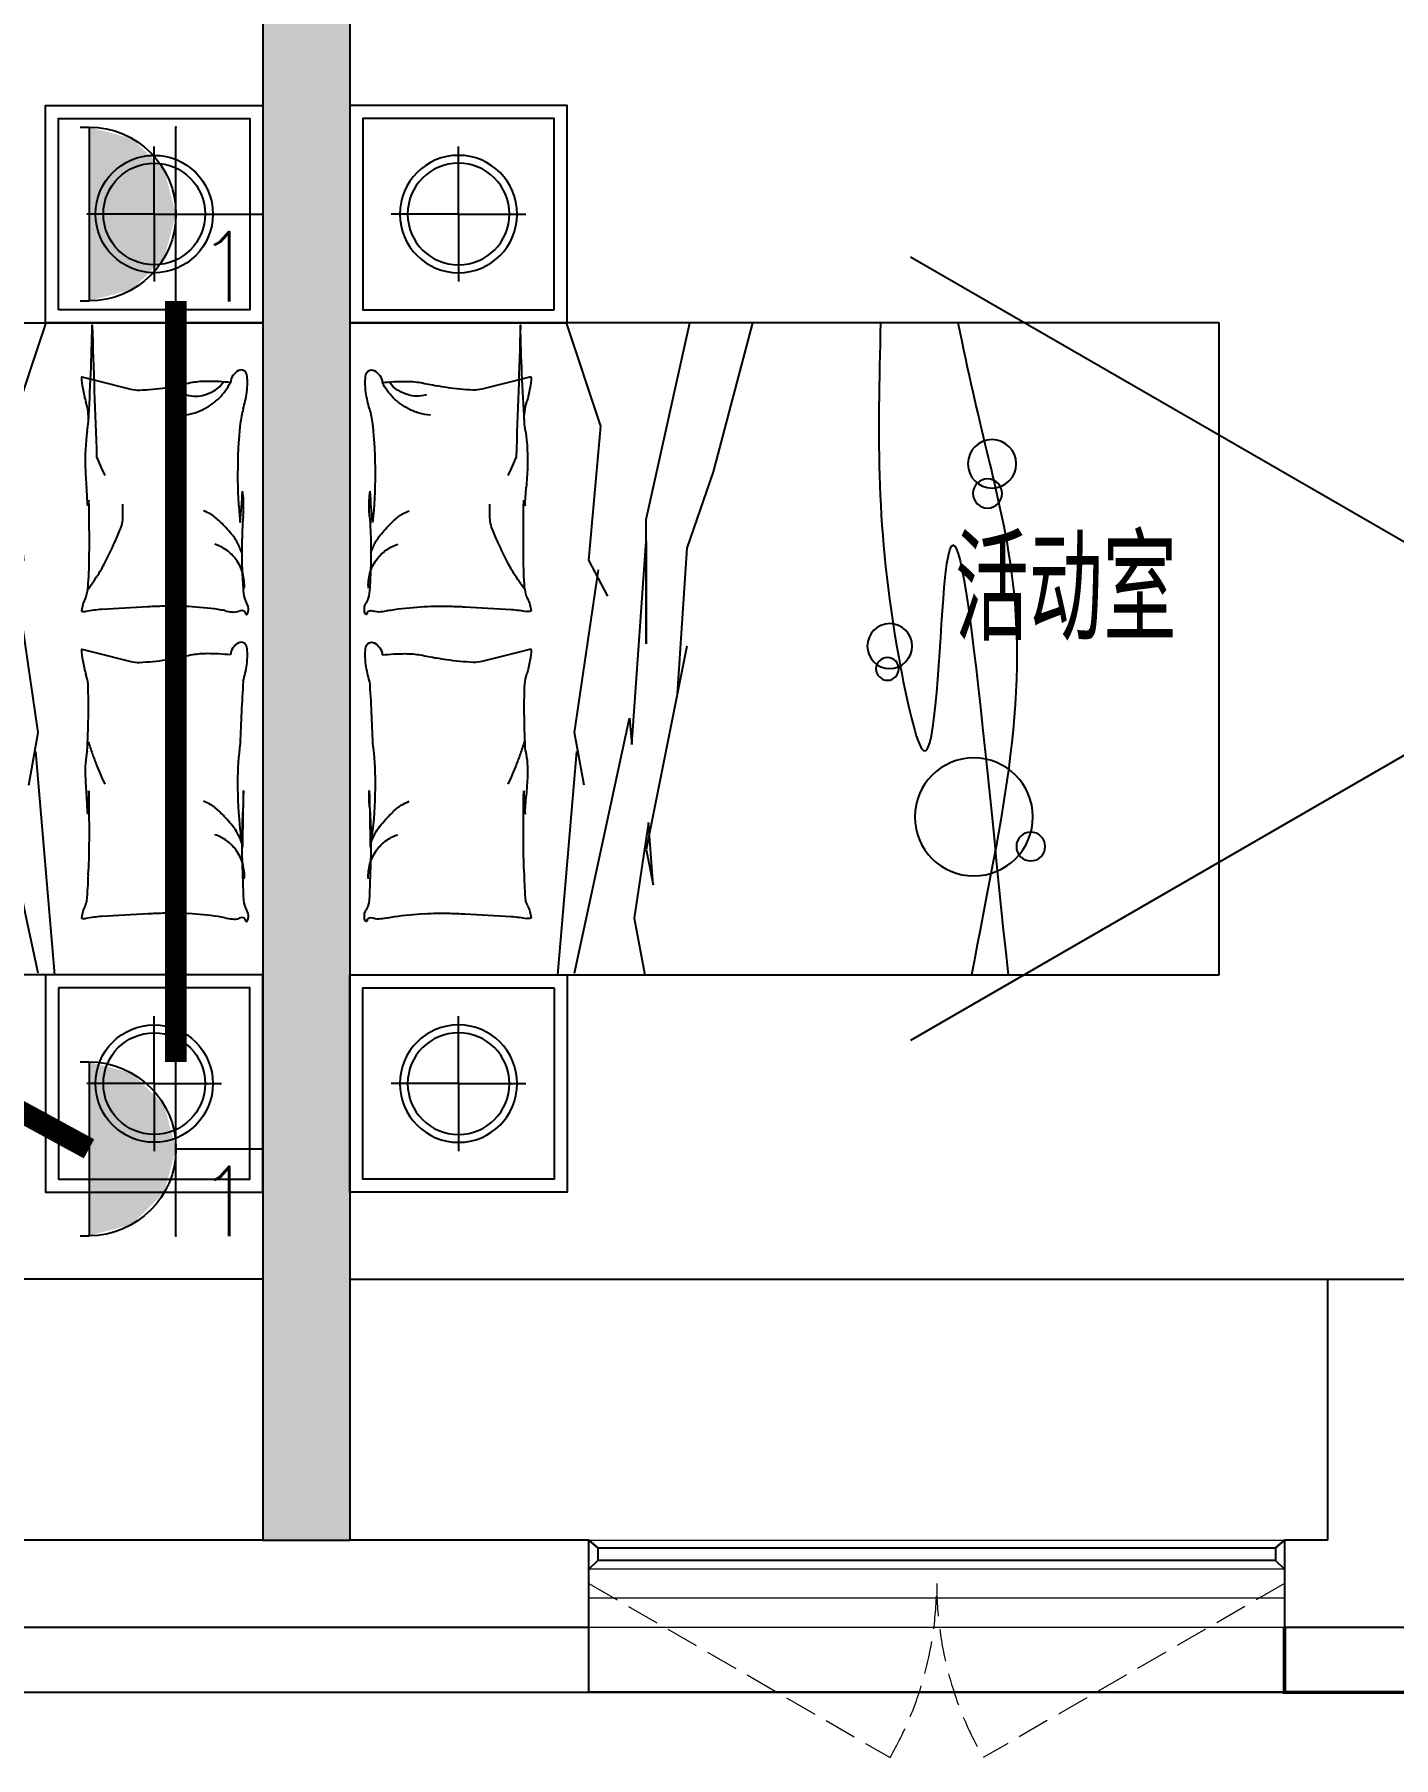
# Model space of a CAD drawing. Extents: x 3753737 to 4713801, y -857380 to 24339.
# Drawn here: x 4649323 to 4652450, y -738146 to -734183 of the extents above; entities that cross this region are included whole.
import ezdxf
from ezdxf.enums import TextEntityAlignment as Align

# ---------------------------------------------------------------- set-up
doc = ezdxf.new("R2010")
doc.units = 0
doc.header["$LTSCALE"] = 1000
doc.header["$MEASUREMENT"] = 0
doc.linetypes.add('DASH', pattern=[0.35, 0.25, -0.1])
doc.layers.get('0').update_dxf_attribs({"linetype": 'CONTINUOUS'})
for name, color, linetype in [('!!电气', 1, 'CONTINUOUS'), ('3-栏杆1', 252, 'CONTINUOUS'), ('3.5方案汇报，与郭总、侯月琴确定户型_t8$0$2020.03.04 -1安徽标准化洋房户型(UA）_t8_t8$0$A-家具-FURN', 251, 'CONTINUOUS'), ('3.5方案汇报，与郭总、侯月琴确定户型_t8$0$2020.03.04 -1安徽标准化洋房户型(UA）_t8_t8$0$fur', 252, 'CONTINUOUS'), ('3.5方案汇报，与郭总、侯月琴确定户型_t8$0$2020.03.04 -1安徽标准化洋房户型(UA）_t8_t8$0$FURN', 252, 'CONTINUOUS'), ('3.5方案汇报，与郭总、侯月琴确定户型_t8$0$2020.03.04 -1安徽标准化洋房户型(UA）_t8_t8$0$看线', 154, 'CONTINUOUS'), ('EQUIP-插座', 3, 'CONTINUOUS'), ('WALL', 252, 'CONTINUOUS'), ('WIRE-照明', 2, 'CONTINUOUS'), ('保温', 6, 'CONTINUOUS'), ('看线', 185, 'CONTINUOUS')]:
    doc.layers.add(name, color=color, linetype=linetype)
doc.layers.add('PUB_TEXT', color=7, linetype='CONTINUOUS', lineweight=20)
doc.layers.add('WINDOW', color=146, linetype='CONTINUOUS', lineweight=20)
doc.styles.add('_TEL_DIM', font='SIMPLEX', dxfattribs={"width": 0.8, "height": 3.5, "bigfont": 'HZTXT'})
doc.styles.get("Standard").update_dxf_attribs({"font": 'gbenor.shx', "bigfont": 'gbcbig.shx'})

# ---------------------------------------------------------------- blocks, each defined once
blk = doc.blocks.new('GDFGDGRD')
at = {"layer": '保温', "linetype": 'Continuous', "ltscale": 10}
h = blk.add_hatch(dxfattribs=at)
h.set_pattern_fill('HEX', color=251, scale=10, angle=90, style=0)
h.set_pattern_definition([(90, (-70765.891, -152124.736), (-16.49778, 1e-15), [9.525, -19.05]), (210, (-70765.891, -152124.736), (8.24889, -14.2874966), [9.525, -19.05]), (150, (-70765.891, -152115.211), (-8.24889, -14.2874966), [9.525, -19.05])])
h.paths.add_polyline_path([(433016.7, 363923.7), (433216.7, 363923.7), (433216.7, 368523.7), (433016.7, 368523.7)])
at = {"layer": '保温', "color": 251, "linetype": 'ByBlock', "ltscale": 10}
blk.add_line((433016.6, 363923.7), (433216.6, 363923.7), dxfattribs=at)
blk = doc.blocks.new('ASDFSD')
at = {"layer": '3-栏杆1', "color": 5}
for p, q in [((681762.6, 334937.5), (681742.3, 334955.3)), ((681742.3, 334955.3), (681762.6, 334937.5)), ((683322.1, 334937.5), (683342.3, 334955.3)), ((683342.3, 334955.3), (683322.1, 334937.5)), ((683322.1, 334937.5), (681762.6, 334937.5)), ((681762.6, 334937.5), (681762.6, 334908.3)), ((683322.1, 334937.5), (683322.1, 334908.3)), ((681742.3, 334888.4), (681762.6, 334908.3)), ((681762.6, 334908.2), (683322.1, 334908.2)), ((683322.1, 334908.3), (683342.3, 334888.4)), ((683342.3, 334888.4), (683322.1, 334908.3))]:
    blk.add_line(p, q, dxfattribs=at)
blk = doc.blocks.new('3.5方案汇报，与郭总、侯月琴确定户型_t8$0$2020.03.04 -1安徽标准化洋房户型(UA）_t8_t8$0$A-F-Bed1500-4')
at = {"color": 252}
for p, q in [((-750, 0), (750, 0)), ((-750, -2000), (-750, 0)), ((750, 0), (750, -2000)), ((-617.8, -386.2), (-597.1, -303.6)), ((8.5, -386.2), (29.2, -303.6)), ((-625.3, -416.2), (-617.8, -386.2)), ((1, -416.2), (8.5, -386.2)), ((-511.9, -577.2), (-750, -498.5)), ((750, -478.8), (236.2, -522.2)), ((-203.9, -549.7), (-511.9, -577.2)), ((-121.4, -593.7), (-203.9, -549.7)), ((192.2, -516.7), (-181.9, -571.7)), ((746.3, -516.7), (159.2, -643.1)), ((313.2, -538.7), (192.2, -516.7)), ((219.7, -648.6), (-247.9, -681.6)), ((159.2, -643.1), (219.7, -648.6)), ((399.8, -687.1), (619.8, -654.1)), ((619.8, -654.1), (750, -678.8)), ((-297.4, -681.6), (-750, -781.9)), ((-11.3, -681.6), (-297.4, -681.6)), ((-247.9, -681.6), (-11.3, -681.6)), ((-5.8, -775.1), (461.8, -681.6)), ((542.8, -698.1), (399.8, -687.1)), ((461.8, -681.6), (542.8, -698.1)), ((-407.4, -835.5), (-231.4, -775.1)), ((-231.4, -775.1), (103.3, -753.3)), ((-750, -926.6), (-407.4, -835.5)), ((750, -2000), (-750, -2000))]:
    blk.add_line(p, q, dxfattribs=at)
for points in [[(-221.2, -48.4, 0.027842), (-245, -59.1, 0.048685), (-257.6, -67.1, 0.023666), (-285.5, -91.5, 0.031223), (-304.5, -112.2, 0.046801), (-309.6, -119.9, 0.023191), (-317.6, -136.6)], [(-139.2, -42.8, 0.088153), (-173.8, -46.3, 0.088153), (-205, -61.5, 0.077547), (-226.6, -83.1, 0.077547), (-240.7, -110.3)], [(-135.5, -403.1, 0.016108), (-174.4, -376.8, 0.024599), (-201.2, -361.8, 0.009477), (-250.3, -338.5, 0.015937), (-280.1, -326.1, 0.072521), (-296.4, -322.5, 0.033339), (-332.7, -322.4)], [(-521.7, -401.5, 0.009729), (-744.4, -392.5, 0.002723), (-441.6, -382.4, 0.007971), (-419.8, -373.4, 0.007971), (-398.4, -363.6)], [(213.5, -401.5, 0.009729), (240.8, -392.5, 0.009729), (267.7, -382.4, 0.007971), (289.4, -373.4, 0.007971), (310.9, -363.6)]]:
    blk.add_lwpolyline(points, format="xyb", dxfattribs=at)
for centre, radius in [((-6.3, -1241.9), 51.6), ((46.1, -1236.6), 26.2), ((386.6, -1435.5), 135.8), ((-425.4, -1477.4), 55.7), ((-357.3, -1467), 33.5), ((454.7, -1566.4), 33.1)]:
    blk.add_circle(centre, radius, dxfattribs=at)
for centre, radius, start, end in [((-628.3, -50), 13.1, 101.2724, 206.5805), ((-613.2, -125.8), 90.4, 90, 101.2724), ((-613.2, -196.5), 161.1, 81.5628, 90), ((-634.3, -338.6), 304.8, 74.256, 81.5628), ((-132.9, 9.1), 53.9, 275.2592, 300.6513), ((-90.7, -62.2), 28.9, 85.6975, 120.6513), ((-90.4, -58.4), 25.1, 68.2117, 85.6975), ((-81.3, -37.9), 2.32, 258.1069, 19.564), ((-82.4, -38.3), 3.42, 19.564, 68.2117), ((-2.1, -50), 13.1, 101.2724, 206.5805), ((13, -125.8), 90.4, 90, 101.2724), ((13, -196.5), 161.1, 81.5628, 90), ((-8, -338.6), 304.8, 74.256, 81.5628), ((573.2, 9.1), 53.9, 275.2592, 300.6513), ((615.4, -62.2), 28.9, 85.6975, 120.6513), ((615.7, -58.4), 25.1, 68.2117, 85.6975), ((624.8, -37.9), 2.32, 258.1069, 19.564), ((623.8, -38.3), 3.42, 19.564, 68.2117), ((-609.5, -40.6), 34.2, 206.5805, 265.5998), ((-123.4, -127.8), 491.8, 173.7676, 180), ((-676.3, -199.1), 139.9, 45.0976, 62.7964), ((-485.9, 187.9), 242.2, 254.256, 262.4531), ((-402.1, 1074.8), 1132.9, 264.1433, 270.0013), ((-402.1, 990.8), 1049, 270, 276.0867), ((-335.3, -196.9), 152.4, 92.5386, 100.1899), ((-468.1, -1934), 1890.1, 84.6187, 86.79), ((-329.2, -334), 289.7, 85.1982, 92.5386), ((-231.9, 824.8), 873.2, 265.1982, 269.4243), ((-225.6, 1445.8), 1494.3, 269.4243, 271.9079), ((-203.2, 772.7), 820.8, 271.9079, 275.2592), ((-72.2, -48.6), 15.6, 158.0096, 201.421), ((-328.3, -36.1), 246, 347.8905, 351.8665), ((-82.7, -44.4), 4.28, 78.1069, 158.0096), ((-117.3, -66.3), 32.8, 351.8665, 21.421), ((16.8, -40.6), 34.2, 206.5805, 265.5998), ((502.9, -127.8), 491.8, 173.7676, 180), ((347.8, 4073.2), 4127.5, 266.206, 268.1915), ((307.2, 624.5), 682.7, 262.4531, 270), ((307.2, 990.8), 1049, 270, 276.0867), ((338.9, -334), 289.7, 85.1982, 92.5386), ((498.7, 6156.8), 6203.8, 268.40567, 269.60458), ((436.3, 824.8), 873.2, 265.1982, 269.4243), ((653.8, -374.1), 391.6, 128.3886, 133.8115), ((458.3, -127.3), 76.8, 117.2396, 128.3886), ((362.3, 474.1), 529.3, 276.0867, 280.1899), ((530.3, -267.1), 234, 110.8603, 117.2396), ((442.5, 1445.8), 1494.3, 269.4243, 271.9079), ((521.6, -141.7), 99.2, 126.0864, 143.8234), ((521.6, -141.7), 99.2, 105.9352, 126.0864), ((443.4, 2582.7), 2630.7, 271.0647, 272.9365), ((521.6, -141.7), 99.2, 85.7841, 105.9352), ((633.9, -48.6), 15.6, 158.0096, 201.421), ((377.8, -36.1), 246, 347.8905, 351.8665), ((588.9, -66.3), 32.8, 351.8665, 21.421), ((623.5, -44.4), 4.28, 78.1069, 158.0096), ((-666.9, -163.1), 89.9, 41.4429, 53.7359), ((-639, -138.5), 52.6, 25.3551, 41.4429), ((-728, -180.6), 151.1, 21.8149, 25.3551), ((-676.3, -199.1), 139.9, 27.3988, 45.0976), ((814.4, -224.8), 913.1, 172.3191, 176.6313), ((106.1, -129.3), 198.3, 167.8905, 172.3191), ((402, -143.2), 49.3, 140.9651, 151.6832), ((538.6, -254), 225.2, 133.8115, 140.9651), ((521.6, -141.7), 99.2, 143.8234, 161.5603), ((1520.6, -224.8), 913.1, 172.3191, 176.6313), ((812.3, -129.3), 198.3, 167.8905, 172.3191), ((-411.2, -127.8), 204, 180, 189.6844), ((-778.6, -200.9), 205.6, 18.7799, 21.8149), ((-637.1, -152.8), 56.2, 0, 18.7799), ((-672.5, -152.8), 91.5, 345.3149, 0), ((-676.3, -199.1), 139.9, 16.515, 27.3988), ((215.1, -127.8), 204, 180, 189.6844), ((534.8, -214.8), 200.2, 151.6832, 156.9972), ((257.2, -13.7), 882, 189.6844, 192.1984), ((-676.3, -199.1), 139.9, 5.6311, 16.515), ((580.5, -211.1), 678.7, 176.6313, 181.6331), ((883.5, -13.7), 882, 189.6844, 192.1984), ((1286.7, -211.1), 678.7, 176.6313, 181.6331), ((-914.9, -267.1), 317.1, 8.0051, 12.1984), ((-1253.2, -314.6), 658.8, 2.6649, 8.0051), ((1266.7, -191.5), 1365.2, 181.6331, 183.055), ((-288.6, -267.1), 317.1, 8.0051, 12.1984), ((-627, -314.6), 658.8, 2.6649, 8.0051), ((1972.9, -191.5), 1365.2, 181.6331, 183.055), ((13519.6, 462.4), 13635.6, 183.05496, 183.50486), ((14225.8, 462.4), 13635.6, 183.05496, 183.50486), ((-662.8, -287.2), 67.7, 345.9548, 2.6649), ((-36.5, -287.2), 67.7, 345.9548, 2.6649), ((230.2, -351.5), 321.2, 183.5049, 189.9984), ((936.3, -351.5), 321.2, 183.5049, 189.9984), ((-624.4, -416.4), 0.917, 165.9551, 274.0829), ((-643.6, -147.3), 270.8, 274.0829, 279.4841), ((-636.8, -187.8), 229.7, 279.4841, 287.3864), ((-532.4, -521.2), 119.7, 96.4341, 107.3864), ((-529.5, -547.2), 145.9, 78.4414, 96.4341), ((-433.2, 75.2), 484.2, 262.0392, 271.8979), ((-484.5, 994.5), 1404.8, 272.7491, 274.6176), ((-273.5, -1618.3), 1216.5, 92.6096, 94.6176), ((-244.8, -6117.7), 5718.5, 89.7135, 90.9704), ((-321, -340.7), 62.9, 250.7863, 262.776), ((-222.1, -1563.3), 1164, 86.426, 89.7135), ((-158.6, -547.2), 145.9, 77.131, 86.426), ((-136.2, -449.1), 45.3, 62.7159, 77.131), ((-80.3, -340.6), 76.7, 242.7159, 253.7788), ((-77.3, -330.3), 87.5, 253.7788, 262.8796), ((-87.9, -415.8), 1.32, 262.8796, 343.3022), ((-105.2, -410.6), 19.3, 343.3022, 9.9984), ((1.9, -416.4), 0.917, 165.9551, 274.0829), ((-17.3, -147.3), 270.8, 274.0829, 279.4841), ((-10.6, -187.8), 229.7, 279.4841, 287.3864), ((93.9, -521.2), 119.7, 96.4341, 107.3864), ((135.8, -2065.3), 1664, 86.5821, 91.9051), ((281, -178.9), 230.1, 258.4414, 272.7491), ((224.7, 994.5), 1404.8, 272.7491, 274.6176), ((423.3, -6117.7), 5718.5, 89.7135, 90.9704), ((412.3, 653.9), 1057.4, 265.3453, 268.2684), ((435.7, -1618.3), 1216.5, 92.6096, 94.6176), ((446.1, -1563.3), 1164, 86.426, 89.7135), ((495.2, -1386.3), 985.1, 85.0595, 88.6357), ((570, -449.1), 45.3, 62.7159, 77.131), ((625.9, -340.6), 76.7, 242.7159, 253.7788), ((628.9, -330.3), 87.5, 253.7788, 262.8796), ((618.2, -415.8), 1.32, 262.8796, 343.3022), ((601, -410.6), 19.3, 343.3022, 9.9984)]:
    blk.add_arc(centre, radius, start, end, dxfattribs=at)
for points, knots in [([(-750, -1220.9), (-476.8, -1214.8), (-219.5, -1206.6), (406.7, -1343.6), (-750, -1378.3), (203.9, -1456.5), (750, -1514.1)], [0, 0, 0, 0, 692.785923, 915.160849, 1290.08623, 2337.669759, 2337.669759, 2337.669759, 2337.669759]), ([(-750, -1398.9), (-520.4, -1444.7), (-9, -1599.5), (374.4, -1500.2), (750, -1430.3)], [0, 0, 0, 0, 470.099243, 1589.098475, 1589.098475, 1589.098475, 1589.098475])]:
    blk.add_open_spline(points, degree=3, knots=knots, dxfattribs=at)
blk = doc.blocks.new('3.5方案汇报，与郭总、侯月琴确定户型_t8$0$2020.03.04 -1安徽标准化洋房户型(UA）_t8_t8$0$VCBCXVBCXVBV')
at = {"color": 252}
for p, q in [((212022, 120965.5), (212022, 121120.5)), ((212022, 120965.5), (211867, 120965.5)), ((212022, 120965.5), (212022, 120810.5)), ((212022, 120965.5), (212177, 120965.5)), ((212022, 118965.5), (212022, 119120.5)), ((212022, 118965.5), (211867, 118965.5)), ((212022, 118965.5), (212022, 118810.5)), ((212022, 118965.5), (212177, 118965.5))]:
    blk.add_line(p, q, dxfattribs=at)
for points in [[(211772, 120715.5), (211772, 121215.5), (212272, 121215.5), (212272, 120715.5)], [(211802, 120745.5), (211802, 121185.5), (212242, 121185.5), (212242, 120745.5)], [(211772, 119215.5), (211772, 118715.5), (212272, 118715.5), (212272, 119215.5)], [(211802, 119185.5), (211802, 118745.5), (212242, 118745.5), (212242, 119185.5)]]:
    blk.add_lwpolyline(points, close=True, dxfattribs=at)
for centre, radius in [((212022, 120965.5), 135), ((212022, 120965.5), 117), ((212022, 118965.5), 135), ((212022, 118965.5), 117)]:
    blk.add_circle(centre, radius, dxfattribs=at)
at = {"layer": '3.5方案汇报，与郭总、侯月琴确定户型_t8$0$2020.03.04 -1安徽标准化洋房户型(UA）_t8_t8$0$A-家具-FURN', "color": 252, "rotation": 270}
blk.add_blockref('3.5方案汇报，与郭总、侯月琴确定户型_t8$0$2020.03.04 -1安徽标准化洋房户型(UA）_t8_t8$0$A-F-Bed1500-4', (212272, 119965.5), dxfattribs=at)
blk = doc.blocks.new('3.5方案汇报，与郭总、侯月琴确定户型_t8$0$2020.03.04 -1安徽标准化洋房户型(UA）_t8_t8$0$sdfgsdfgsdfg')
at = {"layer": '3.5方案汇报，与郭总、侯月琴确定户型_t8$0$2020.03.04 -1安徽标准化洋房户型(UA）_t8_t8$0$FURN'}
h = blk.add_hatch(dxfattribs=at)
h.set_pattern_fill('ANSI31', color=256, scale=100, angle=225, style=0)
h.set_pattern_definition([(360, (-130272.125, -44238.089), (4e-15, 9.152), [])])
h.paths.add_polyline_path([(-68957.8, -54984.3), (-68957.8, -54178.9), (-68972, -54178.9), (-68972, -54984.3)])
for p, q in [((-68997.5, -54581.6), (-70393.9, -53775.4)), ((-68957.8, -54178.9), (-68997.5, -54178.9)), ((-68997.5, -54178.9), (-68997.5, -54984.3)), ((-68972, -54178.9), (-68972, -54984.3)), ((-68957.8, -54178.9), (-68957.8, -54984.3)), ((-68957.8, -54230.8), (-68920, -54290.5)), ((-68920, -54872.7), (-68920, -54290.5)), ((-68957.8, -54306.5), (-68920, -54306.5)), ((-68937.6, -54343.1), (-68937.6, -54352.6)), ((-68920, -54343.1), (-68937.6, -54343.1)), ((-68937.6, -54352.6), (-68920, -54352.6)), ((-68920, -54352.6), (-68920, -54343.1)), ((-68937.6, -54444.2), (-68937.6, -54453.8)), ((-68920, -54444.2), (-68937.6, -54444.2)), ((-68937.6, -54453.8), (-68920, -54453.8)), ((-68920, -54453.8), (-68920, -54444.2)), ((-68937.6, -54536.4), (-68937.6, -54546)), ((-68920, -54536.4), (-68937.6, -54536.4)), ((-68920, -54546), (-68920, -54536.4)), ((-68937.6, -54546), (-68920, -54546)), ((-68997.5, -54581.6), (-70393.9, -55387.8)), ((-68937.6, -54626.8), (-68937.6, -54617.2)), ((-68937.6, -54617.2), (-68920, -54617.2)), ((-68920, -54626.8), (-68937.6, -54626.8)), ((-68920, -54617.2), (-68920, -54626.8)), ((-68937.6, -54719), (-68937.6, -54709.4)), ((-68937.6, -54709.4), (-68920, -54709.4)), ((-68920, -54719), (-68937.6, -54719)), ((-68920, -54709.4), (-68920, -54719)), ((-68937.6, -54820.1), (-68937.6, -54810.6)), ((-68937.6, -54810.6), (-68920, -54810.6)), ((-68920, -54820.1), (-68937.6, -54820.1)), ((-68920, -54810.6), (-68920, -54820.1)), ((-68957.8, -54856.7), (-68920, -54856.7)), ((-68957.8, -54932.4), (-68920, -54872.7)), ((-68997.5, -54984.3), (-68957.8, -54984.3))]:
    blk.add_line(p, q, dxfattribs=at)
blk = doc.blocks.new('$WINLIB2D$00000001')
at = {"color": 0}
for points in [[(-0.5, 0.5), (-0.5, -0.5)], [(-0.5, 0.5), (0.5, 0.5)], [(0.5, -0.5), (0.5, 0.5)], [(0.5, 0.1667), (-0.5, 0.1667)], [(0.5, -0.1667), (-0.5, -0.1667)], [(-0.5, -0.5), (0.5, -0.5)]]:
    blk.add_lwpolyline(points, dxfattribs=at)
blk = doc.blocks.new('A$C1C403CBE')
at = {"color": 252, "const_width": 8}
blk.add_lwpolyline([(15050, -100), (15050, -250), (14750, -250), (14750, -100)], dxfattribs=at)
at = {"layer": '3.5方案汇报，与郭总、侯月琴确定户型_t8$0$2020.03.04 -1安徽标准化洋房户型(UA）_t8_t8$0$看线', "color": 252, "ltscale": 10}
for p, q in [((12400, 700), (10150, 700)), ((12600, 700), (14850, 700))]:
    blk.add_line(p, q, dxfattribs=at)
at = {"layer": 'WALL', "color": 252}
for p, q in [((12400, 4700), (12400, 100)), ((12600, 4700), (12600, 100)), ((14850, 700), (15600, 700)), ((14850, 100), (14850, 700)), ((12400, 100), (11850, 100)), ((13150, 100), (12600, 100)), ((13150, -100), (13150, 100)), ((14850, 100), (14750, 100)), ((14750, 100), (14750, -100)), ((11850, -100), (12500, -100)), ((12500, -100), (13150, -100)), ((14750, -100), (15050, -100))]:
    blk.add_line(p, q, dxfattribs=at)
at = {"layer": 'WINDOW', "color": 252, "linetype": 'DASH', "ltscale": 0.3}
for points in [[(13150, 0), (13842.8, -400, 0.131652), (13950, 0)], [(14750, 0), (14057.2, -400, -0.131652), (13950, 0)]]:
    blk.add_lwpolyline(points, format="xyb", dxfattribs=at)
at = {"layer": '看线', "color": 252, "ltscale": 0.5}
for points in [[(14750, -100), (14750, -250), (13150, -250), (13150, -100)], [(10250, -250), (14750, -250)]]:
    blk.add_lwpolyline(points, dxfattribs=at)
at = {"color": 252}
blk.add_blockref('GDFGDGRD', (-420616.6, -363823.7), dxfattribs=at)
at = {"color": 252, "xscale": -1}
blk.add_blockref('ASDFSD', (696492.3, -334855.3), dxfattribs=at)
at = {"layer": '3.5方案汇报，与郭总、侯月琴确定户型_t8$0$2020.03.04 -1安徽标准化洋房户型(UA）_t8_t8$0$fur'}
blk.add_blockref('3.5方案汇报，与郭总、侯月琴确定户型_t8$0$2020.03.04 -1安徽标准化洋房户型(UA）_t8_t8$0$VCBCXVBCXVBV', (-199872, -117815.5), dxfattribs=at)
at = {"layer": '3.5方案汇报，与郭总、侯月琴确定户型_t8$0$2020.03.04 -1安徽标准化洋房户型(UA）_t8_t8$0$fur', "xscale": -1}
blk.add_blockref('3.5方案汇报，与郭总、侯月琴确定户型_t8$0$2020.03.04 -1安徽标准化洋房户型(UA）_t8_t8$0$VCBCXVBCXVBV', (224872, -117815.5), dxfattribs=at)
at = {"layer": '3.5方案汇报，与郭总、侯月琴确定户型_t8$0$2020.03.04 -1安徽标准化洋房户型(UA）_t8_t8$0$fur', "xscale": -1.1175, "yscale": 1.1175, "zscale": 1.1175, "rotation": 180}
blk.add_blockref('3.5方案汇报，与郭总、侯月琴确定户型_t8$0$2020.03.04 -1安徽标准化洋房户型(UA）_t8_t8$0$sdfgsdfgsdfg', (92554.7, -58844.9), dxfattribs=at)
at = {"layer": 'WINDOW', "color": 252, "xscale": 1600, "yscale": -200, "zscale": 1600}
blk.add_blockref('$WINLIB2D$00000001', (13950, 0), dxfattribs=at)
at = {"layer": 'PUB_TEXT', "color": 252}
blk.add_text('活动室', height=236.31, dxfattribs=at).set_placement((13992, 2168.3))
blk = doc.blocks.new('$equip$00001764')
for p, q in [((-0.5, 1.05), (-0.5, 1)), ((-0.5, 1), (0.5, 1)), ((0.5, 1.05), (0.5, 1)), ((0.5, 0.5), (-0.5, 0.5)), ((0, 0.5), (0, 0))]:
    blk.add_line(p, q)
blk.add_arc((0, 1), 0.5, 180, 0)
for p in [(-0.5, 0.5), (0.5, 0.5), (0, 0)]:
    blk.add_point(p)
for points in [[(0.433, 0.75), (-0.433, 0.75), (0.5, 1), (-0.5, 1)], [(0.25, 0.567), (-0.25, 0.567), (0.433, 0.75), (-0.433, 0.75)], [(0, 0.5), (0, 0.5), (0.25, 0.567), (-0.25, 0.567)]]:
    blk.add_solid(points)
at = {"color": 7, "style": '_TEL_DIM'}
blk.add_attdef('$TEXT$', text='', height=0.4, dxfattribs=at).set_placement((0.3031, 0.211), align=Align.MIDDLE_CENTER)
at = {"color": 7, "style": '_TEL_DIM', "flags": 1}
blk.add_attdef('A', text='', height=0.00002, dxfattribs=at).set_placement((0, 0), align=Align.MIDDLE_CENTER)

msp = doc.modelspace()

# ---------------------------------------------------------------- linework, layer by layer
at = {"layer": 'WIRE-照明', "color": 2, "linetype": 'Continuous', "const_width": 50}
msp.add_lwpolyline([(4649648.6, -736546.5), (4649648.6, -734796.5)], dxfattribs=at)
at = {"layer": 'WIRE-照明', "linetype": 'Continuous', "const_width": 50}
msp.add_lwpolyline([(4647248.7, -735546.5), (4649448.6, -736746.5)], dxfattribs=at)

# ---------------------------------------------------------------- block references
at = {"layer": '!!电气'}
msp.add_blockref('A$C1C403CBE', (4637448.6, -737746.5), dxfattribs=at)
at = {"layer": 'EQUIP-插座', "color": 4}
ref = msp.add_blockref('$equip$00001764', (4649848.6, -734596.5), dxfattribs=dict(at, xscale=-400, yscale=400, zscale=400, rotation=90))
ref.add_attrib('$TEXT$', '1', dxfattribs={"layer": '0', "color": 7, "height": 160, "style": '_TEL_DIM'}).set_placement((4649764.2, -734717.7), align=Align.MIDDLE_CENTER)
ref = msp.add_blockref('$equip$00001764', (4649848.6, -736746.5), dxfattribs=dict(at, xscale=-400, yscale=400, zscale=400, rotation=90))
ref.add_attrib('$TEXT$', '1', dxfattribs={"layer": '0', "color": 7, "height": 160, "style": '_TEL_DIM'}).set_placement((4649764.2, -736867.7), align=Align.MIDDLE_CENTER)

doc.saveas('drawing.dxf')
